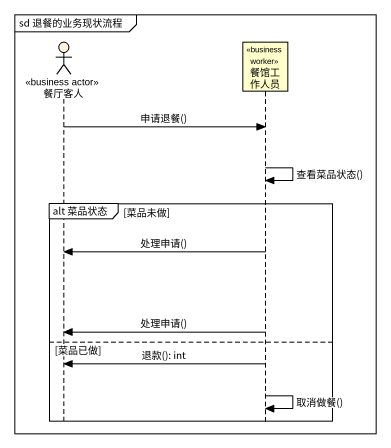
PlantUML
@startuml
mainframe sd 退餐的业务现状流程
hide footbox
actor 餐厅客人 <<business actor>> #FCF2E3
participant 餐馆工作人员 <<business worker>>

餐厅客人 -> 餐馆工作人员 : 申请退餐()
餐馆工作人员 -> 餐馆工作人员 : 查看菜品状态()
group alt 菜品状态 [菜品未做]
  餐馆工作人员 -> 餐厅客人 : 处理申请()
  餐馆工作人员 -> 餐厅客人 : 处理申请()
else 菜品已做
  餐馆工作人员 -> 餐厅客人 : 退款(): int
  餐馆工作人员 -> 餐馆工作人员 : 取消做餐()
end
@enduml
